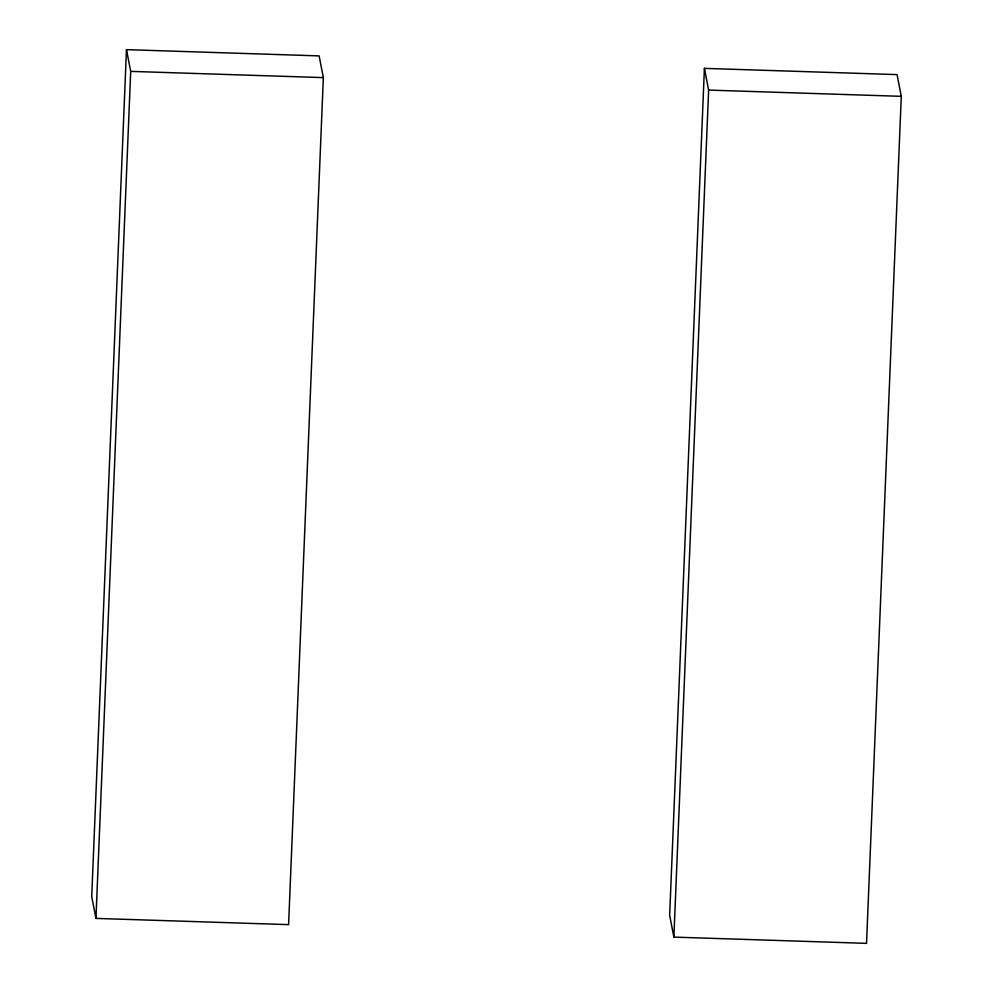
<?xml version="1.0" encoding="UTF-8"?>
<svg xmlns="http://www.w3.org/2000/svg" width="993" height="993" viewBox="0 0 993 993"><rect width="100%" height="100%" fill="white"/><g stroke="black" fill="none" stroke-linecap="round" stroke-linejoin="round"><path stroke-width="1.49" d="M126.471 49.65L91.716 896.667L95.949 918.401L288.591 924.632L323.346 77.615L319.125 55.893L126.471 49.65L130.704 71.372L95.949 918.401M704.409 68.368L669.654 915.385L673.875 937.107L866.529 943.35L901.284 96.333L897.051 74.599L704.409 68.368L708.63 90.09L673.875 937.107M130.704 71.372L323.346 77.615M708.63 90.09L901.284 96.333"/></g></svg>
